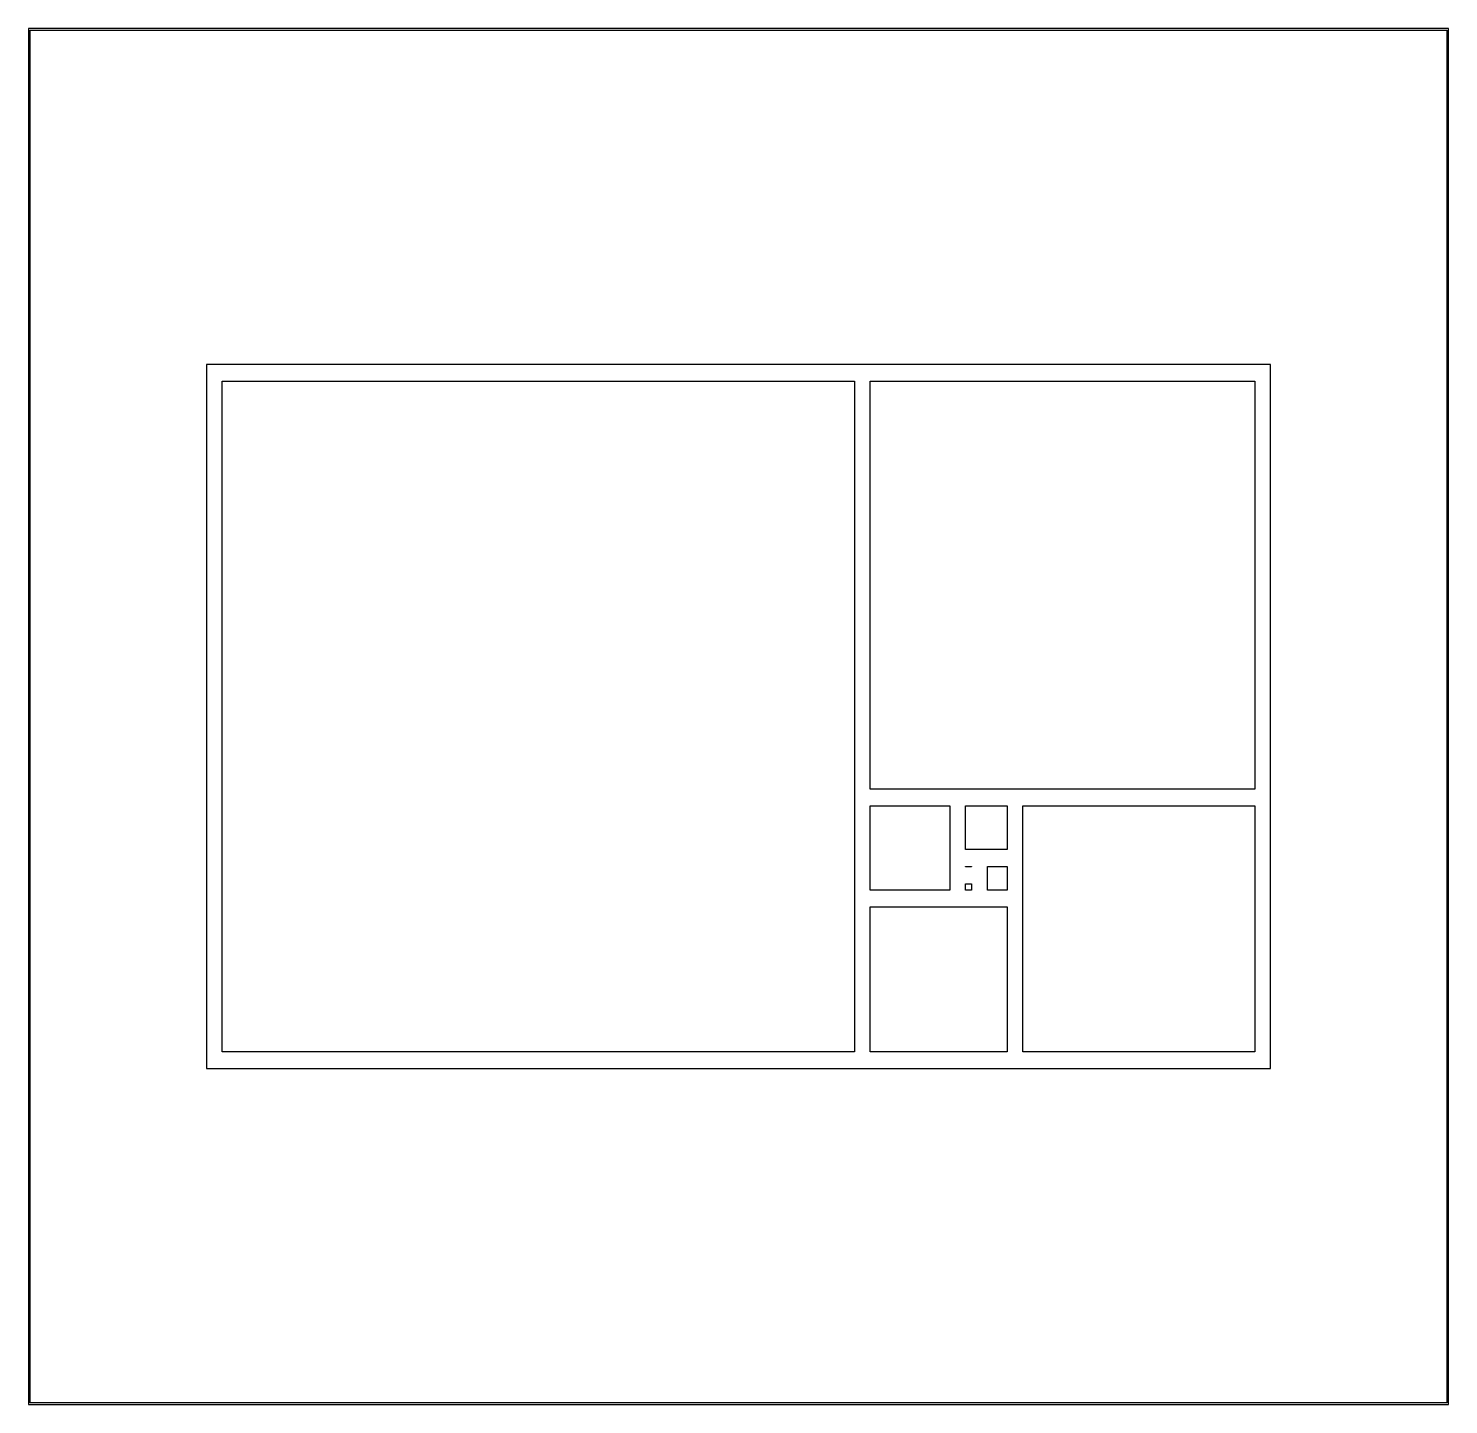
# Model space of a CAD drawing. Extents: x 0 to 7.86, y 0 to 7.62.
import ezdxf

# ---------------------------------------------------------------- set-up
doc = ezdxf.new("R2010")
doc.units = 0
doc.layers.add('Layer_1', color=7, linetype='CONTINUOUS')

msp = doc.modelspace()

# ---------------------------------------------------------------- linework, layer by layer
at = {"layer": 'Layer_1', "color": 7}
for points in [[(0, 7.615926), (0, 7.610922), (0, 0), (7.858157, 0), (7.858157, 7.615926), (0, 7.615926), (0, 7.615926)], [(0.010007, 7.605927), (7.848158, 7.605927), (7.848158, 0.010007), (0.010007, 0.010007), (0.010007, 7.605927), (0.010007, 7.605927)]]:
    msp.add_lwpolyline(points, close=True, dxfattribs=at)
for points in [[(0.984647, 5.756102), (0.984647, 1.859386), (6.873516, 1.859386), (6.873516, 5.756543), (0.984647, 5.756543), (0.984647, 5.756102), (0.984647, 5.756102)], [(2.821528, 5.663819), (4.571003, 5.663819), (4.571003, 1.952111), (1.072053, 1.952111), (1.072053, 5.663819), (2.821528, 5.663819), (2.821528, 5.663819)], [(5.722261, 5.663819), (6.786109, 5.663819), (6.786109, 3.406745), (4.658413, 3.406745), (4.658413, 5.663819), (5.722261, 5.663819), (5.722261, 5.663819)], [(4.878412, 3.314024), (5.098411, 3.314024), (5.098411, 2.847271), (4.658413, 2.847271), (4.658413, 3.314024), (4.878412, 3.314024), (4.878412, 3.314024)], [(5.300335, 3.314024), (5.414852, 3.314024), (5.414852, 3.071062), (5.185817, 3.071062), (5.185817, 3.314024), (5.300335, 3.314024), (5.300335, 3.314024)], [(6.144184, 3.314024), (6.786109, 3.314024), (6.786109, 1.952111), (5.502262, 1.952111), (5.502262, 3.314024), (6.144184, 3.314024), (6.144184, 3.314024)], [(5.186717, 2.978447), (5.218898, 2.978447), (5.219126, 2.976184), (5.218892, 2.975266), (5.217927, 2.975105), (5.185808, 2.975123), (5.185572, 2.977372), (5.185772, 2.978304), (5.186717, 2.978451), (5.186717, 2.978447)], [(5.360611, 2.978337), (5.414852, 2.978337), (5.414852, 2.847271), (5.306366, 2.847271), (5.306366, 2.978337), (5.360611, 2.978337), (5.360611, 2.978337)], [(5.218983, 2.882553), (5.218983, 2.847319), (5.185723, 2.847319), (5.185723, 2.882553), (5.218983, 2.882553), (5.218983, 2.882553)], [(5.036634, 2.754546), (5.414852, 2.754546), (5.414852, 1.95211), (4.658413, 1.95211), (4.658413, 2.754546), (5.036634, 2.754546), (5.036634, 2.754546)]]:
    msp.add_lwpolyline(points, dxfattribs=at)

doc.saveas('drawing.dxf')
